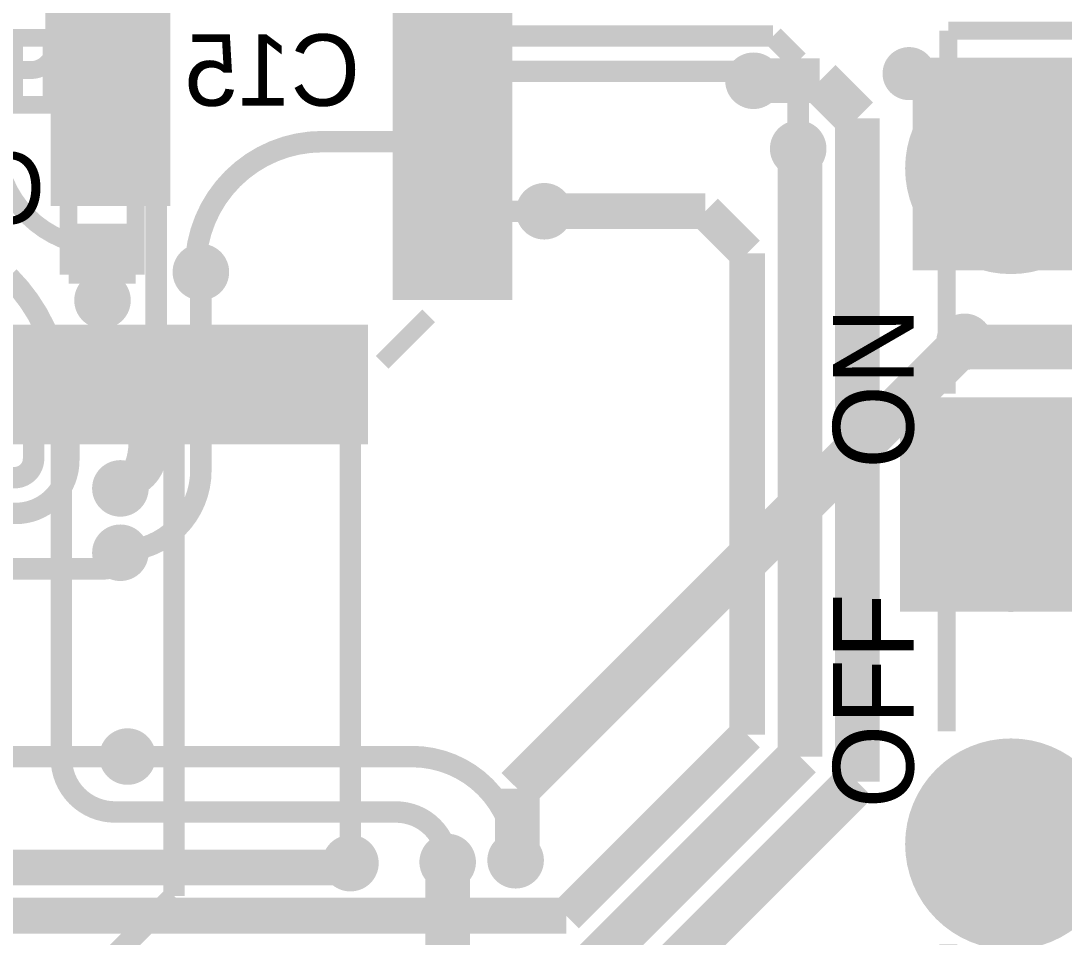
# Model space of a CAD drawing. Header units: millimetres. Extents: x 2.38 to 5.41, y 1.88 to 4.71.
# Drawn here: x 4.45 to 5.034, y 3.269 to 3.782 of the extents above; entities that cross this region are included whole.
import ezdxf

# ---------------------------------------------------------------- set-up
doc = ezdxf.new("R2010")
doc.units = ezdxf.units.MM
doc.header["$MEASUREMENT"] = 0
for name, color, linetype in [('BottomLayer', 5, 'Continuous'), ('BottomOverlay', 54, 'Continuous'), ('BottomPaste', 16, 'Continuous'), ('BottomSolder', 6, 'Continuous'), ('MultiLayer', 9, 'Continuous'), ('PadHoleLayer', 156, 'Continuous'), ('TopLayer', 1, 'Continuous'), ('TopOverlay', 2, 'Continuous'), ('TopPaste', 8, 'Continuous'), ('TopSolder', 216, 'Continuous'), ('ViaHoleLayer', 16, 'Continuous')]:
    doc.layers.add(name, color=color, linetype=linetype)

# ---------------------------------------------------------------- blocks, each defined once
blk = doc.blocks.new('SAMD21G18A_AUT_38')
at = {"layer": 'TopLayer'}
for points in [[(-0.1141732, 0.1358268), (-0.1023622, 0.1358268), (-0.1141732, 0.1948818), (-0.1023622, 0.1948818)], [(-0.0944882, 0.1358268), (-0.0826772, 0.1358268), (-0.0944882, 0.1948818), (-0.0826772, 0.1948818)], [(-0.0748032, 0.1358268), (-0.0629922, 0.1358268), (-0.0748032, 0.1948818), (-0.0629922, 0.1948818)], [(-0.0551181, 0.1358268), (-0.0433071, 0.1358268), (-0.0551181, 0.1948818), (-0.0433071, 0.1948818)], [(-0.0354331, 0.1358268), (-0.0236221, 0.1358268), (-0.0354331, 0.1948818), (-0.0236221, 0.1948818)], [(-0.015748, 0.1358268), (-0.003937, 0.1358268), (-0.015748, 0.1948818), (-0.003937, 0.1948818)], [(0.003937, 0.1358268), (0.015748, 0.1358268), (0.003937, 0.1948818), (0.015748, 0.1948818)], [(0.023622, 0.1358268), (0.035433, 0.1358268), (0.023622, 0.1948818), (0.035433, 0.1948818)], [(0.0433071, 0.1358268), (0.0551181, 0.1358268), (0.0433071, 0.1948818), (0.0551181, 0.1948818)], [(0.0629921, 0.1358268), (0.0748031, 0.1358268), (0.0629921, 0.1948818), (0.0748031, 0.1948818)], [(0.0826772, 0.1358268), (0.0944882, 0.1358268), (0.0826772, 0.1948818), (0.0944882, 0.1948818)], [(0.1023622, 0.1358268), (0.1141732, 0.1358268), (0.1023622, 0.1948818), (0.1141732, 0.1948818)], [(-0.1358268, 0.1023622), (-0.1358268, 0.1141732), (-0.1948818, 0.1023622), (-0.1948818, 0.1141732)], [(0.1948818, 0.1023622), (0.1948818, 0.1141732), (0.1358268, 0.1023622), (0.1358268, 0.1141732)], [(-0.1358268, 0.0826772), (-0.1358268, 0.0944882), (-0.1948818, 0.0826772), (-0.1948818, 0.0944882)], [(0.1948818, 0.0826772), (0.1948818, 0.0944882), (0.1358268, 0.0826772), (0.1358268, 0.0944882)], [(-0.1358268, 0.0629921), (-0.1358268, 0.0748031), (-0.1948818, 0.0629921), (-0.1948818, 0.0748031)], [(0.1948818, 0.0629922), (0.1948818, 0.0748032), (0.1358268, 0.0629922), (0.1358268, 0.0748032)], [(-0.1358268, 0.0433071), (-0.1358268, 0.0551181), (-0.1948818, 0.0433071), (-0.1948818, 0.0551181)], [(0.1948818, 0.0433071), (0.1948818, 0.0551181), (0.1358268, 0.0433071), (0.1358268, 0.0551181)], [(-0.1358268, 0.023622), (-0.1358268, 0.035433), (-0.1948818, 0.023622), (-0.1948818, 0.035433)], [(0.1948818, 0.0236221), (0.1948818, 0.0354331), (0.1358268, 0.0236221), (0.1358268, 0.0354331)], [(-0.1358268, 0.003937), (-0.1358268, 0.015748), (-0.1948818, 0.003937), (-0.1948818, 0.015748)], [(0.1948818, 0.003937), (0.1948818, 0.015748), (0.1358268, 0.003937), (0.1358268, 0.015748)], [(-0.1358268, -0.015748), (-0.1358268, -0.003937), (-0.1948818, -0.015748), (-0.1948818, -0.003937)], [(0.1948818, -0.015748), (0.1948818, -0.003937), (0.1358268, -0.015748), (0.1358268, -0.003937)], [(-0.1358268, -0.0354331), (-0.1358268, -0.0236221), (-0.1948818, -0.0354331), (-0.1948818, -0.0236221)], [(0.1948818, -0.035433), (0.1948818, -0.023622), (0.1358268, -0.035433), (0.1358268, -0.023622)], [(-0.1358268, -0.0551181), (-0.1358268, -0.0433071), (-0.1948818, -0.0551181), (-0.1948818, -0.0433071)], [(0.1948818, -0.0551181), (0.1948818, -0.0433071), (0.1358268, -0.0551181), (0.1358268, -0.0433071)], [(-0.1358268, -0.0748032), (-0.1358268, -0.0629922), (-0.1948818, -0.0748032), (-0.1948818, -0.0629922)], [(0.1948818, -0.0748031), (0.1948818, -0.0629921), (0.1358268, -0.0748031), (0.1358268, -0.0629921)], [(-0.1358268, -0.0944882), (-0.1358268, -0.0826772), (-0.1948818, -0.0944882), (-0.1948818, -0.0826772)], [(0.1948818, -0.0944882), (0.1948818, -0.0826772), (0.1358268, -0.0944882), (0.1358268, -0.0826772)], [(-0.1358268, -0.1141732), (-0.1358268, -0.1023622), (-0.1948818, -0.1141732), (-0.1948818, -0.1023622)], [(0.1948818, -0.1141732), (0.1948818, -0.1023622), (0.1358268, -0.1141732), (0.1358268, -0.1023622)], [(-0.1141732, -0.1948818), (-0.1023622, -0.1948818), (-0.1141732, -0.1358268), (-0.1023622, -0.1358268)], [(-0.0944882, -0.1948818), (-0.0826772, -0.1948818), (-0.0944882, -0.1358268), (-0.0826772, -0.1358268)], [(-0.0748031, -0.1948818), (-0.0629921, -0.1948818), (-0.0748031, -0.1358268), (-0.0629921, -0.1358268)], [(-0.0551181, -0.1948818), (-0.0433071, -0.1948818), (-0.0551181, -0.1358268), (-0.0433071, -0.1358268)], [(-0.035433, -0.1948818), (-0.023622, -0.1948818), (-0.035433, -0.1358268), (-0.023622, -0.1358268)], [(-0.015748, -0.1948818), (-0.003937, -0.1948818), (-0.015748, -0.1358268), (-0.003937, -0.1358268)], [(0.003937, -0.1948818), (0.015748, -0.1948818), (0.003937, -0.1358268), (0.015748, -0.1358268)], [(0.0236221, -0.1948818), (0.0354331, -0.1948818), (0.0236221, -0.1358268), (0.0354331, -0.1358268)], [(0.0433071, -0.1948818), (0.0551181, -0.1948818), (0.0433071, -0.1358268), (0.0551181, -0.1358268)], [(0.0629922, -0.1948818), (0.0748032, -0.1948818), (0.0629922, -0.1358268), (0.0748032, -0.1358268)], [(0.0826772, -0.1948818), (0.0944882, -0.1948818), (0.0826772, -0.1358268), (0.0944882, -0.1358268)], [(0.1023622, -0.1948818), (0.1141732, -0.1948818), (0.1023622, -0.1358268), (0.1141732, -0.1358268)]]:
    blk.add_solid(points, dxfattribs=at)
at = {"layer": 'TopOverlay', "const_width": 0.01}
for points in [[(-0.152, 0.127), (-0.126, 0.153)], [(0.126, 0.153), (0.152, 0.127)], [(-0.152, -0.127), (-0.126, -0.153)], [(0.126, -0.153), (0.152, -0.127)]]:
    blk.add_lwpolyline(points, dxfattribs=at)
at = {"layer": 'TopOverlay'}
for points, const_width in [([(-0.205, 0.109, 1), (-0.221, 0.109, 1)], 0.01), ([(-0.2235, 0.109, 1), (-0.2185, 0.109, 1)], 0.005), ([(-0.2075, 0.109, 1), (-0.2025, 0.109, 1)], 0.005)]:
    blk.add_lwpolyline(points, format="xyb", close=True, dxfattribs=dict(at, const_width=const_width))
at = {"layer": 'TopPaste'}
for points in [[(-0.1141732, 0.1358268), (-0.1023622, 0.1358268), (-0.1141732, 0.1948818), (-0.1023622, 0.1948818)], [(-0.0944882, 0.1358268), (-0.0826772, 0.1358268), (-0.0944882, 0.1948818), (-0.0826772, 0.1948818)], [(-0.0748032, 0.1358268), (-0.0629922, 0.1358268), (-0.0748032, 0.1948818), (-0.0629922, 0.1948818)], [(-0.0551181, 0.1358268), (-0.0433071, 0.1358268), (-0.0551181, 0.1948818), (-0.0433071, 0.1948818)], [(-0.0354331, 0.1358268), (-0.0236221, 0.1358268), (-0.0354331, 0.1948818), (-0.0236221, 0.1948818)], [(-0.015748, 0.1358268), (-0.003937, 0.1358268), (-0.015748, 0.1948818), (-0.003937, 0.1948818)], [(0.003937, 0.1358268), (0.015748, 0.1358268), (0.003937, 0.1948818), (0.015748, 0.1948818)], [(0.023622, 0.1358268), (0.035433, 0.1358268), (0.023622, 0.1948818), (0.035433, 0.1948818)], [(0.0433071, 0.1358268), (0.0551181, 0.1358268), (0.0433071, 0.1948818), (0.0551181, 0.1948818)], [(0.0629921, 0.1358268), (0.0748031, 0.1358268), (0.0629921, 0.1948818), (0.0748031, 0.1948818)], [(0.0826772, 0.1358268), (0.0944882, 0.1358268), (0.0826772, 0.1948818), (0.0944882, 0.1948818)], [(0.1023622, 0.1358268), (0.1141732, 0.1358268), (0.1023622, 0.1948818), (0.1141732, 0.1948818)], [(-0.1358268, 0.1023622), (-0.1358268, 0.1141732), (-0.1948818, 0.1023622), (-0.1948818, 0.1141732)], [(0.1948818, 0.1023622), (0.1948818, 0.1141732), (0.1358268, 0.1023622), (0.1358268, 0.1141732)], [(-0.1358268, 0.0826772), (-0.1358268, 0.0944882), (-0.1948818, 0.0826772), (-0.1948818, 0.0944882)], [(0.1948818, 0.0826772), (0.1948818, 0.0944882), (0.1358268, 0.0826772), (0.1358268, 0.0944882)], [(-0.1358268, 0.0629921), (-0.1358268, 0.0748031), (-0.1948818, 0.0629921), (-0.1948818, 0.0748031)], [(0.1948818, 0.0629922), (0.1948818, 0.0748032), (0.1358268, 0.0629922), (0.1358268, 0.0748032)], [(-0.1358268, 0.0433071), (-0.1358268, 0.0551181), (-0.1948818, 0.0433071), (-0.1948818, 0.0551181)], [(0.1948818, 0.0433071), (0.1948818, 0.0551181), (0.1358268, 0.0433071), (0.1358268, 0.0551181)], [(-0.1358268, 0.023622), (-0.1358268, 0.035433), (-0.1948818, 0.023622), (-0.1948818, 0.035433)], [(0.1948818, 0.0236221), (0.1948818, 0.0354331), (0.1358268, 0.0236221), (0.1358268, 0.0354331)], [(-0.1358268, 0.003937), (-0.1358268, 0.015748), (-0.1948818, 0.003937), (-0.1948818, 0.015748)], [(0.1948818, 0.003937), (0.1948818, 0.015748), (0.1358268, 0.003937), (0.1358268, 0.015748)], [(-0.1358268, -0.015748), (-0.1358268, -0.003937), (-0.1948818, -0.015748), (-0.1948818, -0.003937)], [(0.1948818, -0.015748), (0.1948818, -0.003937), (0.1358268, -0.015748), (0.1358268, -0.003937)], [(-0.1358268, -0.0354331), (-0.1358268, -0.0236221), (-0.1948818, -0.0354331), (-0.1948818, -0.0236221)], [(0.1948818, -0.035433), (0.1948818, -0.023622), (0.1358268, -0.035433), (0.1358268, -0.023622)], [(-0.1358268, -0.0551181), (-0.1358268, -0.0433071), (-0.1948818, -0.0551181), (-0.1948818, -0.0433071)], [(0.1948818, -0.0551181), (0.1948818, -0.0433071), (0.1358268, -0.0551181), (0.1358268, -0.0433071)], [(-0.1358268, -0.0748032), (-0.1358268, -0.0629922), (-0.1948818, -0.0748032), (-0.1948818, -0.0629922)], [(0.1948818, -0.0748031), (0.1948818, -0.0629921), (0.1358268, -0.0748031), (0.1358268, -0.0629921)], [(-0.1358268, -0.0944882), (-0.1358268, -0.0826772), (-0.1948818, -0.0944882), (-0.1948818, -0.0826772)], [(0.1948818, -0.0944882), (0.1948818, -0.0826772), (0.1358268, -0.0944882), (0.1358268, -0.0826772)], [(-0.1358268, -0.1141732), (-0.1358268, -0.1023622), (-0.1948818, -0.1141732), (-0.1948818, -0.1023622)], [(0.1948818, -0.1141732), (0.1948818, -0.1023622), (0.1358268, -0.1141732), (0.1358268, -0.1023622)], [(-0.1141732, -0.1948818), (-0.1023622, -0.1948818), (-0.1141732, -0.1358268), (-0.1023622, -0.1358268)], [(-0.0944882, -0.1948818), (-0.0826772, -0.1948818), (-0.0944882, -0.1358268), (-0.0826772, -0.1358268)], [(-0.0748031, -0.1948818), (-0.0629921, -0.1948818), (-0.0748031, -0.1358268), (-0.0629921, -0.1358268)], [(-0.0551181, -0.1948818), (-0.0433071, -0.1948818), (-0.0551181, -0.1358268), (-0.0433071, -0.1358268)], [(-0.035433, -0.1948818), (-0.023622, -0.1948818), (-0.035433, -0.1358268), (-0.023622, -0.1358268)], [(-0.015748, -0.1948818), (-0.003937, -0.1948818), (-0.015748, -0.1358268), (-0.003937, -0.1358268)], [(0.003937, -0.1948818), (0.015748, -0.1948818), (0.003937, -0.1358268), (0.015748, -0.1358268)], [(0.0236221, -0.1948818), (0.0354331, -0.1948818), (0.0236221, -0.1358268), (0.0354331, -0.1358268)], [(0.0433071, -0.1948818), (0.0551181, -0.1948818), (0.0433071, -0.1358268), (0.0551181, -0.1358268)], [(0.0629922, -0.1948818), (0.0748032, -0.1948818), (0.0629922, -0.1358268), (0.0748032, -0.1358268)], [(0.0826772, -0.1948818), (0.0944882, -0.1948818), (0.0826772, -0.1358268), (0.0944882, -0.1358268)], [(0.1023622, -0.1948818), (0.1141732, -0.1948818), (0.1023622, -0.1358268), (0.1141732, -0.1358268)]]:
    blk.add_solid(points, dxfattribs=at)
at = {"layer": 'TopSolder'}
for points in [[(-0.1181732, 0.1318268), (-0.0983622, 0.1318268), (-0.1181732, 0.1988818), (-0.0983622, 0.1988818)], [(-0.0984882, 0.1318268), (-0.0786772, 0.1318268), (-0.0984882, 0.1988818), (-0.0786772, 0.1988818)], [(-0.0788032, 0.1318268), (-0.0589922, 0.1318268), (-0.0788032, 0.1988818), (-0.0589922, 0.1988818)], [(-0.0591181, 0.1318268), (-0.0393071, 0.1318268), (-0.0591181, 0.1988818), (-0.0393071, 0.1988818)], [(-0.0394331, 0.1318268), (-0.0196221, 0.1318268), (-0.0394331, 0.1988818), (-0.0196221, 0.1988818)], [(-0.019748, 0.1318268), (6.3e-05, 0.1318268), (-0.019748, 0.1988818), (6.3e-05, 0.1988818)], [(-6.3e-05, 0.1318268), (0.019748, 0.1318268), (-6.3e-05, 0.1988818), (0.019748, 0.1988818)], [(0.019622, 0.1318268), (0.039433, 0.1318268), (0.019622, 0.1988818), (0.039433, 0.1988818)], [(0.0393071, 0.1318268), (0.0591181, 0.1318268), (0.0393071, 0.1988818), (0.0591181, 0.1988818)], [(0.0589921, 0.1318268), (0.0788031, 0.1318268), (0.0589921, 0.1988818), (0.0788031, 0.1988818)], [(0.0786772, 0.1318268), (0.0984882, 0.1318268), (0.0786772, 0.1988818), (0.0984882, 0.1988818)], [(0.0983622, 0.1318268), (0.1181732, 0.1318268), (0.0983622, 0.1988818), (0.1181732, 0.1988818)], [(-0.1318268, 0.0983622), (-0.1318268, 0.1181732), (-0.1988818, 0.0983622), (-0.1988818, 0.1181732)], [(0.1988818, 0.0983622), (0.1988818, 0.1181732), (0.1318268, 0.0983622), (0.1318268, 0.1181732)], [(-0.1318268, 0.0786772), (-0.1318268, 0.0984882), (-0.1988818, 0.0786772), (-0.1988818, 0.0984882)], [(0.1988818, 0.0786772), (0.1988818, 0.0984882), (0.1318268, 0.0786772), (0.1318268, 0.0984882)], [(-0.1318268, 0.0589921), (-0.1318268, 0.0788031), (-0.1988818, 0.0589921), (-0.1988818, 0.0788031)], [(0.1988818, 0.0589922), (0.1988818, 0.0788032), (0.1318268, 0.0589922), (0.1318268, 0.0788032)], [(-0.1318268, 0.0393071), (-0.1318268, 0.0591181), (-0.1988818, 0.0393071), (-0.1988818, 0.0591181)], [(0.1988818, 0.0393071), (0.1988818, 0.0591181), (0.1318268, 0.0393071), (0.1318268, 0.0591181)], [(-0.1318268, 0.019622), (-0.1318268, 0.039433), (-0.1988818, 0.019622), (-0.1988818, 0.039433)], [(0.1988818, 0.0196221), (0.1988818, 0.0394331), (0.1318268, 0.0196221), (0.1318268, 0.0394331)], [(-0.1318268, -6.3e-05), (-0.1318268, 0.019748), (-0.1988818, -6.3e-05), (-0.1988818, 0.019748)], [(0.1988818, -6.3e-05), (0.1988818, 0.019748), (0.1318268, -6.3e-05), (0.1318268, 0.019748)], [(-0.1318268, -0.019748), (-0.1318268, 6.3e-05), (-0.1988818, -0.019748), (-0.1988818, 6.3e-05)], [(0.1988818, -0.019748), (0.1988818, 6.3e-05), (0.1318268, -0.019748), (0.1318268, 6.3e-05)], [(-0.1318268, -0.0394331), (-0.1318268, -0.0196221), (-0.1988818, -0.0394331), (-0.1988818, -0.0196221)], [(0.1988818, -0.039433), (0.1988818, -0.019622), (0.1318268, -0.039433), (0.1318268, -0.019622)], [(-0.1318268, -0.0591181), (-0.1318268, -0.0393071), (-0.1988818, -0.0591181), (-0.1988818, -0.0393071)], [(0.1988818, -0.0591181), (0.1988818, -0.0393071), (0.1318268, -0.0591181), (0.1318268, -0.0393071)], [(-0.1318268, -0.0788032), (-0.1318268, -0.0589922), (-0.1988818, -0.0788032), (-0.1988818, -0.0589922)], [(0.1988818, -0.0788031), (0.1988818, -0.0589921), (0.1318268, -0.0788031), (0.1318268, -0.0589921)], [(-0.1318268, -0.0984882), (-0.1318268, -0.0786772), (-0.1988818, -0.0984882), (-0.1988818, -0.0786772)], [(0.1988818, -0.0984882), (0.1988818, -0.0786772), (0.1318268, -0.0984882), (0.1318268, -0.0786772)], [(-0.1318268, -0.1181732), (-0.1318268, -0.0983622), (-0.1988818, -0.1181732), (-0.1988818, -0.0983622)], [(0.1988818, -0.1181732), (0.1988818, -0.0983622), (0.1318268, -0.1181732), (0.1318268, -0.0983622)], [(-0.1181732, -0.1988818), (-0.0983622, -0.1988818), (-0.1181732, -0.1318268), (-0.0983622, -0.1318268)], [(-0.0984882, -0.1988818), (-0.0786772, -0.1988818), (-0.0984882, -0.1318268), (-0.0786772, -0.1318268)], [(-0.0788031, -0.1988818), (-0.0589921, -0.1988818), (-0.0788031, -0.1318268), (-0.0589921, -0.1318268)], [(-0.0591181, -0.1988818), (-0.0393071, -0.1988818), (-0.0591181, -0.1318268), (-0.0393071, -0.1318268)], [(-0.039433, -0.1988818), (-0.019622, -0.1988818), (-0.039433, -0.1318268), (-0.019622, -0.1318268)], [(-0.019748, -0.1988818), (6.3e-05, -0.1988818), (-0.019748, -0.1318268), (6.3e-05, -0.1318268)], [(-6.3e-05, -0.1988818), (0.019748, -0.1988818), (-6.3e-05, -0.1318268), (0.019748, -0.1318268)], [(0.0196221, -0.1988818), (0.0394331, -0.1988818), (0.0196221, -0.1318268), (0.0394331, -0.1318268)], [(0.0393071, -0.1988818), (0.0591181, -0.1988818), (0.0393071, -0.1318268), (0.0591181, -0.1318268)], [(0.0589922, -0.1988818), (0.0788032, -0.1988818), (0.0589922, -0.1318268), (0.0788032, -0.1318268)], [(0.0786772, -0.1988818), (0.0984882, -0.1988818), (0.0786772, -0.1318268), (0.0984882, -0.1318268)], [(0.0983622, -0.1988818), (0.1181732, -0.1988818), (0.0983622, -0.1318268), (0.1181732, -0.1318268)]]:
    blk.add_solid(points, dxfattribs=at)
blk = doc.blocks.new('SS_12D11L5_58')
at = {"layer": 'BottomLayer', "const_width": 0.0551181}
for points in [[(-0.2165354, -0.1811023, 1), (-0.1614174, -0.1811023, 1)], [(-0.027559, -0.1811023, 1), (0.027559, -0.1811023, 1)], [(0.1614174, -0.1811023, 1), (0.2165354, -0.1811023, 1)]]:
    blk.add_lwpolyline(points, format="xyb", close=True, dxfattribs=at)
at = {"layer": 'BottomSolder'}
for points, const_width in [([(-0.263811, 0.1811024, 1), (-0.259811, 0.1811024, 1)], 0.004), ([(0.259811, 0.1811024, 1), (0.263811, 0.1811024, 1)], 0.004), ([(-0.2185354, -0.1811023, 1), (-0.1594174, -0.1811023, 1)], 0.0591181), ([(-0.029559, -0.1811023, 1), (0.029559, -0.1811023, 1)], 0.0591181), ([(0.1594174, -0.1811023, 1), (0.2185354, -0.1811023, 1)], 0.0591181)]:
    blk.add_lwpolyline(points, format="xyb", close=True, dxfattribs=dict(at, const_width=const_width))
at = {"layer": 'MultiLayer', "const_width": 0.0551181}
for points in [[(-0.2165354, -0.1811023, 1), (-0.1614174, -0.1811023, 1)], [(-0.027559, -0.1811023, 1), (0.027559, -0.1811023, 1)], [(0.1614174, -0.1811023, 1), (0.2165354, -0.1811023, 1)]]:
    blk.add_lwpolyline(points, format="xyb", close=True, dxfattribs=at)
at = {"layer": 'PadHoleLayer'}
for points, const_width in [([(-0.2765748, 0.1811024, 1), (-0.2470472, 0.1811024, 1)], 0.0295275), ([(0.2470472, 0.1811024, 1), (0.2765748, 0.1811024, 1)], 0.0295275), ([(-0.2047244, -0.1811023, 1), (-0.1732284, -0.1811023, 1)], 0.031496), ([(-0.015748, -0.1811023, 1), (0.015748, -0.1811023, 1)], 0.031496), ([(0.1732284, -0.1811023, 1), (0.2047244, -0.1811023, 1)], 0.031496)]:
    blk.add_lwpolyline(points, format="xyb", close=True, dxfattribs=dict(at, const_width=const_width))
at = {"layer": 'TopLayer', "const_width": 0.0551181}
for points in [[(-0.2165354, -0.1811023, 1), (-0.1614174, -0.1811023, 1)], [(-0.027559, -0.1811023, 1), (0.027559, -0.1811023, 1)], [(0.1614174, -0.1811023, 1), (0.2165354, -0.1811023, 1)]]:
    blk.add_lwpolyline(points, format="xyb", close=True, dxfattribs=at)
at = {"layer": 'TopOverlay', "const_width": 0.01}
for points in [[(0.247, 0.221), (-0.247, 0.221)], [(-0.266, -0.216), (-0.266, 0.138)], [(0.266, -0.216), (0.266, 0.138)], [(-0.245, -0.216), (-0.266, -0.216)], [(-0.063, -0.217), (-0.133, -0.217)], [(0.1259764, -0.217), (0.0559764, -0.217)], [(0.266, -0.216), (0.245, -0.216)]]:
    blk.add_lwpolyline(points, dxfattribs=at)
at = {"layer": 'TopOverlay'}
for points, const_width in [([(-0.237, -0.238, 1), (-0.247, -0.238, 1)], 0.019685), ([(-0.2519212, -0.238, 1), (-0.2420788, -0.238, 1)], 0.0098425), ([(-0.2419212, -0.238, 1), (-0.2320788, -0.238, 1)], 0.0098425)]:
    blk.add_lwpolyline(points, format="xyb", close=True, dxfattribs=dict(at, const_width=const_width))
at = {"layer": 'TopSolder'}
for points, const_width in [([(-0.263811, 0.1811024, 1), (-0.259811, 0.1811024, 1)], 0.004), ([(0.259811, 0.1811024, 1), (0.263811, 0.1811024, 1)], 0.004), ([(-0.2185354, -0.1811023, 1), (-0.1594174, -0.1811023, 1)], 0.0591181), ([(-0.029559, -0.1811023, 1), (0.029559, -0.1811023, 1)], 0.0591181), ([(0.1594174, -0.1811023, 1), (0.2185354, -0.1811023, 1)], 0.0591181)]:
    blk.add_lwpolyline(points, format="xyb", close=True, dxfattribs=dict(at, const_width=const_width))
blk = doc.blocks.new('C__0402_B_178')
at = {"layer": 'BottomLayer'}
for points in [[(-0.0275, 0.0125), (-0.0275, -0.0125), (-0.0095, 0.0125), (-0.0095, -0.0125)], [(0.0095, 0.0125), (0.0095, -0.0125), (0.0275, 0.0125), (0.0275, -0.0125)]]:
    blk.add_solid(points, dxfattribs=at)
at = {"layer": 'BottomOverlay', "const_width": 0.01}
for points in [[(-0.034, -0.0185), (-0.034, 0.019)], [(-0.034, 0.019), (0.034, 0.019)], [(0.034, -0.0185), (0.034, 0.019)], [(-0.034, -0.0185), (0.034, -0.0185)]]:
    blk.add_lwpolyline(points, dxfattribs=at)
at = {"layer": 'BottomPaste'}
for points in [[(-0.0275, 0.0125), (-0.0275, -0.0125), (-0.0095, 0.0125), (-0.0095, -0.0125)], [(0.0095, 0.0125), (0.0095, -0.0125), (0.0275, 0.0125), (0.0275, -0.0125)]]:
    blk.add_solid(points, dxfattribs=at)
at = {"layer": 'BottomSolder'}
for points in [[(-0.0315, 0.0165), (-0.0315, -0.0165), (-0.0055, 0.0165), (-0.0055, -0.0165)], [(0.0055, 0.0165), (0.0055, -0.0165), (0.0315, 0.0165), (0.0315, -0.0165)]]:
    blk.add_solid(points, dxfattribs=at)
blk = doc.blocks.new('C__0402_B_179')
at = {"layer": 'BottomLayer'}
for points in [[(-0.0275, 0.0125), (-0.0275, -0.0125), (-0.0095, 0.0125), (-0.0095, -0.0125)], [(0.0095, 0.0125), (0.0095, -0.0125), (0.0275, 0.0125), (0.0275, -0.0125)]]:
    blk.add_solid(points, dxfattribs=at)
at = {"layer": 'BottomOverlay', "const_width": 0.01}
for points in [[(-0.034, 0.019), (-0.034, -0.0185)], [(-0.034, 0.019), (0.034, 0.019)], [(0.034, 0.019), (0.034, -0.0185)], [(-0.034, -0.0185), (0.034, -0.0185)]]:
    blk.add_lwpolyline(points, dxfattribs=at)
at = {"layer": 'BottomPaste'}
for points in [[(-0.0275, 0.0125), (-0.0275, -0.0125), (-0.0095, 0.0125), (-0.0095, -0.0125)], [(0.0095, 0.0125), (0.0095, -0.0125), (0.0275, 0.0125), (0.0275, -0.0125)]]:
    blk.add_solid(points, dxfattribs=at)
at = {"layer": 'BottomSolder'}
for points in [[(-0.0315, 0.0165), (-0.0315, -0.0165), (-0.0055, 0.0165), (-0.0055, -0.0165)], [(0.0055, 0.0165), (0.0055, -0.0165), (0.0315, 0.0165), (0.0315, -0.0165)]]:
    blk.add_solid(points, dxfattribs=at)

msp = doc.modelspace()

# ---------------------------------------------------------------- linework, layer by layer
at = {"layer": 'BottomLayer'}
for points, const_width in [([(4.4755, 3.76, -0.4142135572700479), (4.52, 3.8045)], 0.025), ([(4.52, 3.716, -0.4142135623730951), (4.496, 3.692)], 0.025), ([(4.496, 3.655, -0.4142135623730951), (4.437, 3.714)], 0.01), ([(4.4437107, 3.6382894, -0.198912367379658), (4.473, 3.5675787)], 0.012), ([(4.526, 3.54, -0.4142135623730951), (4.506, 3.52)], 0.012), ([(4.551, 3.53, -0.4142135623730951), (4.506, 3.485)], 0.012), ([(4.503, 3.339, -0.4142135623730951), (4.473, 3.369)], 0.012), ([(4.669, 3.37, -0.4142135623730951), (4.727, 3.312)], 0.012), ([(4.66, 3.339, -0.4142135623730951), (4.689, 3.31)], 0.012)]:
    msp.add_lwpolyline(points, format="xyb", dxfattribs=dict(at, const_width=const_width))
for points, const_width in [([(4.4755, 3.753), (4.4755, 3.76)], 0.025), ([(4.86, 3.748), (4.897, 3.748)], 0.025), ([(4.897, 3.748), (4.918, 3.727)], 0.025), ([(4.918, 3.356), (4.918, 3.727)], 0.025), ([(4.885, 3.71), (4.886, 3.711)], 0.025), ([(4.886, 3.37), (4.886, 3.711)], 0.025), ([(4.526, 3.54), (4.526, 3.708)], 0.012), ([(4.743, 3.675), (4.833, 3.675)], 0.02), ([(4.833, 3.675), (4.8565, 3.6515)], 0.02), ([(4.496, 3.6251732), (4.496, 3.655)], 0.01), ([(4.8565, 3.3822193), (4.8565, 3.6515)], 0.02), ([(4.551, 3.53), (4.551, 3.641)], 0.012), ([(4.978, 3.602), (4.981, 3.599)], 0.025), ([(4.981, 3.599), (5.308, 3.599)], 0.025), ([(4.473, 3.369), (4.473, 3.5675787)], 0.012), ([(4.7552807, 3.281), (4.8565, 3.3822193)], 0.02), ([(4.767, 3.251), (4.886, 3.37)], 0.025), ([(4.51, 3.37), (4.669, 3.37)], 0.012), ([(4.781, 3.219), (4.918, 3.356)], 0.025), ([(4.503, 3.339), (4.66, 3.339)], 0.012), ([(4.238, 3.308), (4.633, 3.308)], 0.02), ([(4.633, 3.312), (4.634622, 3.310378)], 0.012), ([(4.256, 3.281), (4.7552807, 3.281)], 0.02)]:
    msp.add_lwpolyline(points, dxfattribs=dict(at, const_width=const_width))
for points, const_width in [([(4.46925, 3.76, 1), (4.48175, 3.76, 1)], 0.0125), ([(4.8540945, 3.748, 1), (4.8659055, 3.748, 1)], 0.011811), ([(4.51375, 3.716, 1), (4.52625, 3.716, 1)], 0.0125), ([(4.8790945, 3.71, 1), (4.8909055, 3.71, 1)], 0.011811), ([(4.48975, 3.692, 1), (4.50225, 3.692, 1)], 0.0125), ([(4.7370945, 3.675, 1), (4.7489055, 3.675, 1)], 0.011811), ([(4.4935, 3.655, 1), (4.4985, 3.655, 1)], 0.005), ([(4.5450945, 3.641, 1), (4.5569055, 3.641, 1)], 0.011811), ([(4.4900945, 3.6251732, 1), (4.5019055, 3.6251732, 1)], 0.011811), ([(4.9720945, 3.602, 1), (4.9839055, 3.602, 1)], 0.011811), ([(4.47, 3.5675787, 1), (4.476, 3.5675787, 1)], 0.006), ([(4.523, 3.54, 1), (4.529, 3.54, 1)], 0.006), ([(4.548, 3.53, 1), (4.554, 3.53, 1)], 0.006), ([(4.5000945, 3.52, 1), (4.5119055, 3.52, 1)], 0.011811), ([(4.503, 3.52, 1), (4.509, 3.52, 1)], 0.006), ([(4.5000945, 3.484, 1), (4.5119055, 3.484, 1)], 0.011811), ([(4.503, 3.485, 1), (4.509, 3.485, 1)], 0.006), ([(4.5040945, 3.37, 1), (4.5159055, 3.37, 1)], 0.011811), ([(4.47, 3.369, 1), (4.476, 3.369, 1)], 0.006), ([(4.666, 3.37, 1), (4.672, 3.37, 1)], 0.006), ([(4.5, 3.339, 1), (4.506, 3.339, 1)], 0.006), ([(4.657, 3.339, 1), (4.663, 3.339, 1)], 0.006), ([(4.6287165, 3.310378, 1), (4.6405275, 3.310378, 1)], 0.011811), ([(4.6830945, 3.311, 1), (4.6949055, 3.311, 1)], 0.011811), ([(4.7210945, 3.312, 1), (4.7329055, 3.312, 1)], 0.011811), ([(4.686, 3.31, 1), (4.692, 3.31, 1)], 0.006), ([(4.724, 3.312, 1), (4.73, 3.312, 1)], 0.006)]:
    msp.add_lwpolyline(points, format="xyb", close=True, dxfattribs=dict(at, const_width=const_width))
for points in [[(4.467, 3.678), (4.534, 3.678), (4.467, 3.818), (4.534, 3.818)], [(4.949, 3.642), (5.329, 3.642), (4.949, 3.761), (5.329, 3.761)], [(4.942, 3.451), (5.184, 3.451), (4.942, 3.571), (5.184, 3.571)]]:
    msp.add_solid(points, dxfattribs=at)
at = {"layer": 'BottomSolder', "const_width": 0.015811}
for points in [[(4.8520945, 3.748, 1), (4.8679055, 3.748, 1)], [(4.8770945, 3.71, 1), (4.8929055, 3.71, 1)], [(4.7350945, 3.675, 1), (4.7509055, 3.675, 1)], [(4.5430945, 3.641, 1), (4.5589055, 3.641, 1)], [(4.4880945, 3.6251732, 1), (4.5039055, 3.6251732, 1)], [(4.9700945, 3.602, 1), (4.9859055, 3.602, 1)], [(4.4980945, 3.52, 1), (4.5139055, 3.52, 1)], [(4.4980945, 3.484, 1), (4.5139055, 3.484, 1)], [(4.5020945, 3.37, 1), (4.5179055, 3.37, 1)], [(4.6267165, 3.310378, 1), (4.6425275, 3.310378, 1)], [(4.6810945, 3.311, 1), (4.6969055, 3.311, 1)], [(4.7190945, 3.312, 1), (4.7349055, 3.312, 1)]]:
    msp.add_lwpolyline(points, format="xyb", close=True, dxfattribs=at)
at = {"layer": 'MultiLayer', "const_width": 0.011811}
for points in [[(4.8540945, 3.748, 1), (4.8659055, 3.748, 1)], [(4.8790945, 3.71, 1), (4.8909055, 3.71, 1)], [(4.7370945, 3.675, 1), (4.7489055, 3.675, 1)], [(4.5450945, 3.641, 1), (4.5569055, 3.641, 1)], [(4.4900945, 3.6251732, 1), (4.5019055, 3.6251732, 1)], [(4.9720945, 3.602, 1), (4.9839055, 3.602, 1)], [(4.5000945, 3.52, 1), (4.5119055, 3.52, 1)], [(4.5000945, 3.484, 1), (4.5119055, 3.484, 1)], [(4.5040945, 3.37, 1), (4.5159055, 3.37, 1)], [(4.6287165, 3.310378, 1), (4.6405275, 3.310378, 1)], [(4.6830945, 3.311, 1), (4.6949055, 3.311, 1)], [(4.7210945, 3.312, 1), (4.7329055, 3.312, 1)]]:
    msp.add_lwpolyline(points, format="xyb", close=True, dxfattribs=at)
at = {"layer": 'TopLayer'}
for points, const_width in [([(4.469, 3.767), (4.469, 3.86)], 0.01), ([(4.6917086, 3.7730001), (4.7279121, 3.7730001)], 0.012), ([(4.7279121, 3.7730001), (4.7279122, 3.773)], 0.012), ([(4.7279122, 3.773), (4.871, 3.773)], 0.012), ([(4.871, 3.773), (4.885, 3.759)], 0.012), ([(4.885, 3.71), (4.885, 3.759)], 0.012), ([(4.4045, 3.754), (4.456, 3.754)], 0.01), ([(4.6917086, 3.753315), (4.854685, 3.753315)], 0.012), ([(4.854685, 3.753315), (4.86, 3.748)], 0.012), ([(4.618945, 3.713945), (4.6917086, 3.713945)], 0.012), ([(4.686, 3.674), (4.687, 3.675)], 0.012), ([(4.687, 3.675), (4.743, 3.675)], 0.012), ([(4.548, 3.643), (4.55, 3.641)], 0.012), ([(4.55, 3.641), (4.551, 3.641)], 0.012), ([(4.4968268, 3.5781182), (4.4968268, 3.626)], 0.01), ([(4.728, 3.352), (4.978, 3.602)], 0.025), ([(4.4574567, 3.5366789), (4.4574567, 3.5781182)], 0.012), ([(4.4771417, 3.5356054), (4.4771417, 3.5781182)], 0.012), ([(4.5165118, 3.5453777), (4.5165118, 3.5781182)], 0.012), ([(4.536, 3.292), (4.536, 3.578)], 0.012), ([(4.634622, 3.310378), (4.634622, 3.5781182)], 0.012), ([(4.2501421, 3.526), (4.4467778, 3.526)], 0.012), ([(4.0348995, 3.506), (4.4475363, 3.506)], 0.012), ([(4.264, 3.475), (4.497, 3.475)], 0.012), ([(4.207, 3.37), (4.51, 3.37)], 0.012), ([(4.728, 3.311), (4.728, 3.352)], 0.025), ([(4.689, 3.13), (4.689, 3.311)], 0.025), ([(4.727, 3.312), (4.728, 3.311)], 0.025), ([(4.634622, 3.308622), (4.634622, 3.310378)], 0.012), ([(4.487, 3.243), (4.536, 3.292)], 0.012)]:
    msp.add_lwpolyline(points, dxfattribs=dict(at, const_width=const_width))
for points, const_width in [([(4.469, 3.767, -0.4142135623730951), (4.456, 3.754)], 0.01), ([(4.548, 3.643, -0.4142135623730951), (4.618945, 3.713945)], 0.012), ([(4.496, 3.6251732, -0.4142135623730951), (4.4968268, 3.626)], 0.01), ([(4.5165118, 3.5453777, -0.198912367379658), (4.506, 3.52)], 0.012), ([(4.4574567, 3.5366789, -0.4142135623730951), (4.4467778, 3.526)], 0.012), ([(4.4771417, 3.5356054, -0.4142135623730951), (4.4475363, 3.506)], 0.012), ([(4.506, 3.484, -0.4142135623730951), (4.497, 3.475)], 0.012)]:
    msp.add_lwpolyline(points, format="xyb", dxfattribs=dict(at, const_width=const_width))
for points, const_width in [([(4.4665, 3.767, 1), (4.4715, 3.767, 1)], 0.005), ([(4.4535, 3.754, 1), (4.4585, 3.754, 1)], 0.005), ([(4.8540945, 3.748, 1), (4.8659055, 3.748, 1)], 0.011811), ([(4.8790945, 3.71, 1), (4.8909055, 3.71, 1)], 0.011811), ([(4.615945, 3.713945, 1), (4.621945, 3.713945, 1)], 0.006), ([(4.7370945, 3.675, 1), (4.7489055, 3.675, 1)], 0.011811), ([(4.5450945, 3.641, 1), (4.5569055, 3.641, 1)], 0.011811), ([(4.545, 3.643, 1), (4.551, 3.643, 1)], 0.006), ([(4.4900945, 3.6251732, 1), (4.5019055, 3.6251732, 1)], 0.011811), ([(4.4935, 3.6251732, 1), (4.4985, 3.6251732, 1)], 0.005), ([(4.4943268, 3.626, 1), (4.4993268, 3.626, 1)], 0.005), ([(4.9720945, 3.602, 1), (4.9839055, 3.602, 1)], 0.011811), ([(4.5135118, 3.5453777, 1), (4.5195118, 3.5453777, 1)], 0.006), ([(4.4544567, 3.5366789, 1), (4.4604567, 3.5366789, 1)], 0.006), ([(4.4741417, 3.5356054, 1), (4.4801417, 3.5356054, 1)], 0.006), ([(4.4437778, 3.526, 1), (4.4497778, 3.526, 1)], 0.006), ([(4.5000945, 3.52, 1), (4.5119055, 3.52, 1)], 0.011811), ([(4.503, 3.52, 1), (4.509, 3.52, 1)], 0.006), ([(4.4445363, 3.506, 1), (4.4505363, 3.506, 1)], 0.006), ([(4.5000945, 3.484, 1), (4.5119055, 3.484, 1)], 0.011811), ([(4.503, 3.484, 1), (4.509, 3.484, 1)], 0.006), ([(4.494, 3.475, 1), (4.5, 3.475, 1)], 0.006), ([(4.5040945, 3.37, 1), (4.5159055, 3.37, 1)], 0.011811), ([(4.6287165, 3.310378, 1), (4.6405275, 3.310378, 1)], 0.011811), ([(4.6830945, 3.311, 1), (4.6949055, 3.311, 1)], 0.011811), ([(4.7210945, 3.312, 1), (4.7329055, 3.312, 1)], 0.011811)]:
    msp.add_lwpolyline(points, format="xyb", close=True, dxfattribs=dict(at, const_width=const_width))
at = {"layer": 'TopSolder', "const_width": 0.015811}
for points in [[(4.8520945, 3.748, 1), (4.8679055, 3.748, 1)], [(4.8770945, 3.71, 1), (4.8929055, 3.71, 1)], [(4.7350945, 3.675, 1), (4.7509055, 3.675, 1)], [(4.5430945, 3.641, 1), (4.5589055, 3.641, 1)], [(4.4880945, 3.6251732, 1), (4.5039055, 3.6251732, 1)], [(4.9700945, 3.602, 1), (4.9859055, 3.602, 1)], [(4.4980945, 3.52, 1), (4.5139055, 3.52, 1)], [(4.4980945, 3.484, 1), (4.5139055, 3.484, 1)], [(4.5020945, 3.37, 1), (4.5179055, 3.37, 1)], [(4.6267165, 3.310378, 1), (4.6425275, 3.310378, 1)], [(4.6810945, 3.311, 1), (4.6969055, 3.311, 1)], [(4.7190945, 3.312, 1), (4.7349055, 3.312, 1)]]:
    msp.add_lwpolyline(points, format="xyb", close=True, dxfattribs=at)
at = {"layer": 'ViaHoleLayer', "const_width": 0.0059055}
for points in [[(4.8570473, 3.748, 1), (4.8629527, 3.748, 1)], [(4.8820473, 3.71, 1), (4.8879527, 3.71, 1)], [(4.7400473, 3.675, 1), (4.7459527, 3.675, 1)], [(4.5480473, 3.641, 1), (4.5539527, 3.641, 1)], [(4.4930473, 3.6251732, 1), (4.4989527, 3.6251732, 1)], [(4.9750473, 3.602, 1), (4.9809527, 3.602, 1)], [(4.5030473, 3.52, 1), (4.5089527, 3.52, 1)], [(4.5030473, 3.484, 1), (4.5089527, 3.484, 1)], [(4.5070473, 3.37, 1), (4.5129527, 3.37, 1)], [(4.6316693, 3.310378, 1), (4.6375747, 3.310378, 1)], [(4.6860473, 3.311, 1), (4.6919527, 3.311, 1)], [(4.7240473, 3.312, 1), (4.7299527, 3.312, 1)]]:
    msp.add_lwpolyline(points, format="xyb", close=True, dxfattribs=at)

# ---------------------------------------------------------------- block references
msp.add_blockref('SAMD21G18A_AUT_38', (4.5263543, 3.7434725))
for name, p, rotation in [('SS_12D11L5_58', (5.185, 3.51), 270), ('C__0402_B_178', (4.457, 3.753), 360), ('C__0402_B_179', (4.496, 3.6735), 90)]:
    msp.add_blockref(name, p, dxfattribs=dict(rotation=rotation))

# ---------------------------------------------------------------- texts
at = {"layer": 'BottomOverlay', "text_generation_flag": 2}
for s, p in [('C15', (4.64, 3.734)), ('C12', (4.464, 3.668))]:
    msp.add_text(s, height=0.04, dxfattribs=at).set_placement(p)
at = {"layer": 'TopOverlay'}
for s, p in [('ON', (4.9494732, 3.531)), ('OFF', (4.9494732, 3.341))]:
    msp.add_text(s, height=0.045, rotation=90, dxfattribs=at).set_placement(p)

doc.saveas('drawing.dxf')
